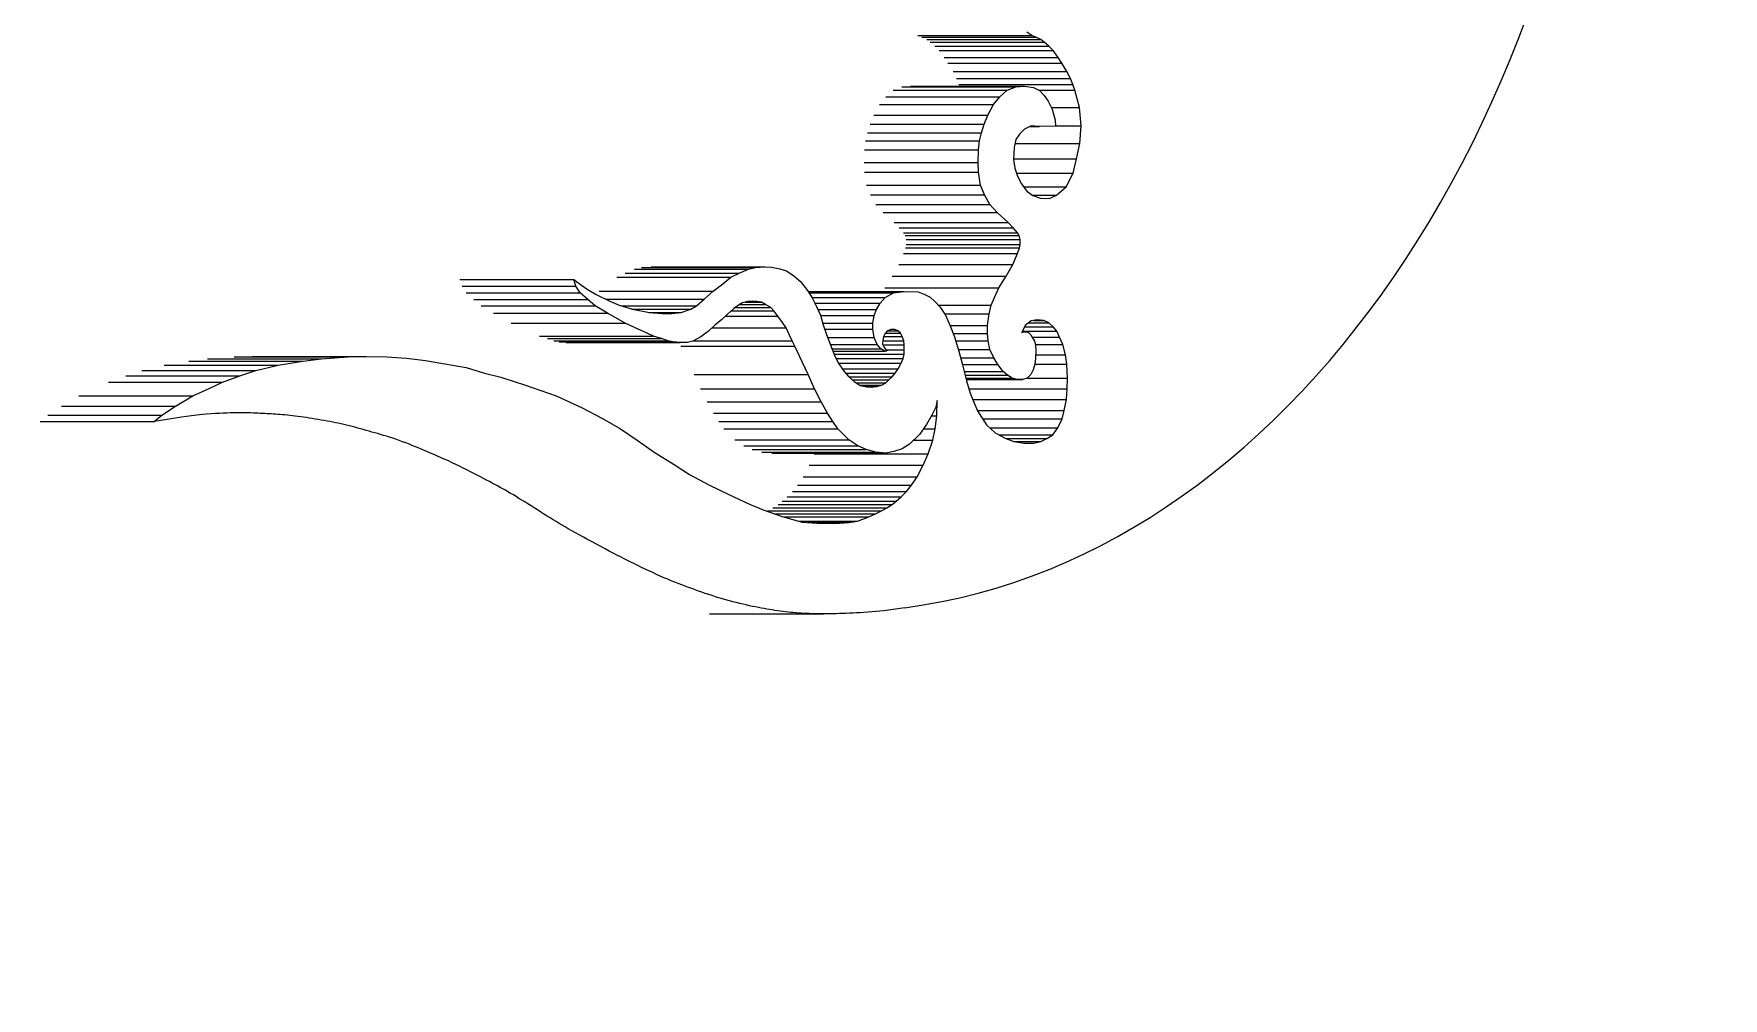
# Model space of a CAD drawing. Header units: inches. Extents: x 20 to 536, y 8 to 344.
# Drawn here: x 294.417 to 295.072, y 111.341 to 111.715 of the extents above; entities that cross this region are included whole.
import ezdxf

# ---------------------------------------------------------------- set-up
doc = ezdxf.new("R2010")
doc.units = ezdxf.units.IN
doc.header["$LTSCALE"] = 16
doc.header["$MEASUREMENT"] = 0
doc.layers.add('Symbol (ANSI)', color=7, linetype='Continuous', lineweight=25)
doc.layers.add('Visible (ANSI)', color=7, linetype='Continuous', lineweight=50)
doc.styles.add('Standard D-E', font='arial.ttf')
doc.dimstyles.new('in [mm] D-E NeptuneBenson$7', dxfattribs={"dimscale": 16, "dimtxt": 0.15, "dimasz": 0.098425, "dimexe": 0.125, "dimexo": 0.063, "dimgap": 0.031496, "dimtad": 0, "dimtih": 1, "dimtoh": 1, "dimdec": 4, "dimrnd": 1e-08, "dimzin": 3, "dimdsep": 46, "dimlunit": 5, "dimtxsty": 'Standard D-E', "dimcen": 0.09, "dimdle": 0.393701, "dimclrd": 256, "dimclre": 256, "dimclrt": 256, "dimadec": 1, "dimazin": 1, "dimtfac": 1, "dimtofl": 0, "dimtmove": 0, "dimatfit": 3, "dimfxl": 1, "dimfrac": 1, "dimtolj": 1, "dimtzin": 4, "dimlwd": -1, "dimlwe": -1, "dimarcsym": 0})

msp = doc.modelspace()

# ---------------------------------------------------------------- linework, layer by layer
at = {"layer": 'Visible (ANSI)', "linetype": 'Continuous', "lineweight": 18}
for p, q in [((294.75948, 111.71444), (294.80367, 111.71444)), ((294.80367, 111.71444), (294.80184, 111.7157)), ((294.80527, 111.71376), (294.80367, 111.71444)), ((294.76107, 111.71376), (294.80527, 111.71376)), ((294.76303, 111.71285), (294.80722, 111.71285)), ((294.76437, 111.71185), (294.80857, 111.71185)), ((294.76615, 111.71033), (294.81034, 111.71033)), ((294.76781, 111.70865), (294.812, 111.70865)), ((294.80722, 111.71285), (294.80527, 111.71376)), ((294.80857, 111.71185), (294.80722, 111.71285)), ((294.81034, 111.71033), (294.80857, 111.71185)), ((294.812, 111.70865), (294.81034, 111.71033)), ((294.81391, 111.70594), (294.812, 111.70865)), ((294.76971, 111.70594), (294.81391, 111.70594)), ((294.77119, 111.70373), (294.81539, 111.70373)), ((294.81539, 111.70373), (294.81391, 111.70594)), ((294.81736, 111.70042), (294.81539, 111.70373)), ((294.75338, 111.69454), (294.79757, 111.69454)), ((294.75667, 111.69479), (294.80086, 111.69479)), ((294.77317, 111.70042), (294.81736, 111.70042)), ((294.77447, 111.6977), (294.81866, 111.6977)), ((294.77546, 111.69548), (294.81966, 111.69548)), ((294.79416, 111.69327), (294.79757, 111.69454)), ((294.79757, 111.69454), (294.80086, 111.69479)), ((294.80086, 111.69479), (294.80442, 111.69421)), ((294.81866, 111.6977), (294.81736, 111.70042)), ((294.81966, 111.69548), (294.81866, 111.6977)), ((294.82041, 111.69318), (294.81966, 111.69548)), ((294.74469, 111.68769), (294.78888, 111.68769)), ((294.74716, 111.69062), (294.79136, 111.69062)), ((294.74997, 111.69327), (294.79416, 111.69327)), ((294.78668, 111.68355), (294.78888, 111.68769)), ((294.78888, 111.68769), (294.79136, 111.69062)), ((294.79136, 111.69062), (294.79416, 111.69327)), ((294.80442, 111.69421), (294.80667, 111.69304)), ((294.8064, 111.69318), (294.82041, 111.69318)), ((294.80667, 111.69304), (294.80853, 111.69112)), ((294.80853, 111.69112), (294.81, 111.68901)), ((294.81, 111.68901), (294.81167, 111.68588)), ((294.82225, 111.68653), (294.82041, 111.69318)), ((294.74249, 111.68355), (294.78668, 111.68355)), ((294.78527, 111.68009), (294.78668, 111.68355)), ((294.81132, 111.68653), (294.82225, 111.68653)), ((294.81167, 111.68588), (294.8128, 111.6816)), ((294.8128, 111.6816), (294.81289, 111.67922)), ((294.8228, 111.6794), (294.82225, 111.68653)), ((294.74005, 111.67663), (294.78425, 111.67663)), ((294.74107, 111.68009), (294.78527, 111.68009)), ((294.78349, 111.67364), (294.78425, 111.67663)), ((294.78425, 111.67663), (294.78527, 111.68009)), ((294.79891, 111.67617), (294.79757, 111.67408)), ((294.80093, 111.67813), (294.79891, 111.67617)), ((294.80345, 111.67941), (294.80093, 111.67813)), ((294.80284, 111.6791), (294.80676, 111.6791)), ((294.80302, 111.67919), (294.80637, 111.67919)), ((294.80637, 111.67919), (294.80345, 111.67941)), ((294.80676, 111.6791), (294.80637, 111.67919)), ((294.81289, 111.67922), (294.80676, 111.6791)), ((294.81289, 111.6794), (294.8228, 111.6794)), ((294.82238, 111.67252), (294.8228, 111.6794)), ((294.73883, 111.67008), (294.78303, 111.67008)), ((294.73929, 111.67364), (294.78349, 111.67364)), ((294.78297, 111.66525), (294.78303, 111.67008)), ((294.78303, 111.67008), (294.78349, 111.67364)), ((294.79692, 111.67105), (294.79667, 111.66637)), ((294.79757, 111.67408), (294.79692, 111.67105)), ((294.79723, 111.67252), (294.82238, 111.67252)), ((294.82107, 111.66659), (294.82238, 111.67252)), ((294.73877, 111.66525), (294.78297, 111.66525)), ((294.78311, 111.66144), (294.78297, 111.66525)), ((294.79667, 111.66637), (294.79719, 111.66295)), ((294.79668, 111.66659), (294.82107, 111.66659)), ((294.79719, 111.66295), (294.79819, 111.65995)), ((294.81976, 111.66107), (294.82107, 111.66659)), ((294.73891, 111.66144), (294.78311, 111.66144)), ((294.73964, 111.65637), (294.78383, 111.65637)), ((294.78383, 111.65637), (294.78311, 111.66144)), ((294.78537, 111.65266), (294.78383, 111.65637)), ((294.79781, 111.66107), (294.81976, 111.66107)), ((294.79819, 111.65995), (294.79967, 111.65695)), ((294.79967, 111.65695), (294.80174, 111.65411)), ((294.80054, 111.65577), (294.81699, 111.65577)), ((294.81332, 111.65254), (294.81699, 111.65577)), ((294.81699, 111.65577), (294.81976, 111.66107)), ((294.74117, 111.65266), (294.78537, 111.65266)), ((294.74328, 111.64896), (294.78748, 111.64896)), ((294.78748, 111.64896), (294.78537, 111.65266)), ((294.79025, 111.64587), (294.78748, 111.64896)), ((294.80174, 111.65411), (294.80409, 111.65237)), ((294.80386, 111.65254), (294.81332, 111.65254)), ((294.80409, 111.65237), (294.80711, 111.65132)), ((294.80711, 111.65132), (294.81052, 111.65125)), ((294.81052, 111.65125), (294.81332, 111.65254)), ((294.74606, 111.64587), (294.79025, 111.64587)), ((294.7503, 111.64189), (294.79449, 111.64189)), ((294.79449, 111.64189), (294.79025, 111.64587)), ((294.79648, 111.63987), (294.79449, 111.64189)), ((294.75229, 111.63987), (294.79648, 111.63987)), ((294.75396, 111.63793), (294.79816, 111.63793)), ((294.75465, 111.63692), (294.79884, 111.63692)), ((294.75497, 111.63531), (294.79917, 111.63531)), ((294.79816, 111.63793), (294.79648, 111.63987)), ((294.79884, 111.63692), (294.79816, 111.63793)), ((294.79917, 111.63531), (294.79884, 111.63692)), ((294.79924, 111.63341), (294.79917, 111.63531)), ((294.75393, 111.62994), (294.79813, 111.62994)), ((294.75474, 111.63208), (294.79894, 111.63208)), ((294.75504, 111.63341), (294.79924, 111.63341)), ((294.7963, 111.62571), (294.79813, 111.62994)), ((294.79813, 111.62994), (294.79894, 111.63208)), ((294.79894, 111.63208), (294.79924, 111.63341)), ((294.64606, 111.62228), (294.69025, 111.62228)), ((294.64968, 111.62387), (294.69388, 111.62387)), ((294.65234, 111.62445), (294.69654, 111.62445)), ((294.65609, 111.6247), (294.70028, 111.6247)), ((294.68703, 111.62069), (294.69025, 111.62228)), ((294.69025, 111.62228), (294.69388, 111.62387)), ((294.69388, 111.62387), (294.69654, 111.62445)), ((294.69654, 111.62445), (294.70028, 111.6247)), ((294.70028, 111.6247), (294.70282, 111.62457)), ((294.70282, 111.62457), (294.70607, 111.62401)), ((294.70607, 111.62401), (294.70855, 111.62315)), ((294.70855, 111.62315), (294.71142, 111.62132)), ((294.7521, 111.62571), (294.7963, 111.62571)), ((294.79377, 111.6211), (294.7963, 111.62571)), ((294.58196, 111.61983), (294.62615, 111.61983)), ((294.5828, 111.61724), (294.62699, 111.61724)), ((294.62699, 111.61724), (294.62615, 111.61983)), ((294.62615, 111.61983), (294.6282, 111.61825)), ((294.62862, 111.61471), (294.62699, 111.61724)), ((294.6282, 111.61825), (294.63127, 111.61616)), ((294.63127, 111.61616), (294.63484, 111.61398)), ((294.64284, 111.62069), (294.68703, 111.62069)), ((294.68022, 111.61536), (294.68388, 111.61821)), ((294.68388, 111.61821), (294.68703, 111.62069)), ((294.71142, 111.62132), (294.71399, 111.61904)), ((294.71399, 111.61904), (294.71681, 111.61559)), ((294.7468, 111.61659), (294.79099, 111.61659)), ((294.74958, 111.6211), (294.79377, 111.6211)), ((294.78929, 111.61293), (294.79099, 111.61659)), ((294.79099, 111.61659), (294.79377, 111.6211)), ((294.58442, 111.61471), (294.62862, 111.61471)), ((294.58737, 111.6121), (294.63157, 111.6121)), ((294.59029, 111.6097), (294.63448, 111.6097)), ((294.63157, 111.6121), (294.62862, 111.61471)), ((294.63448, 111.6097), (294.63157, 111.6121)), ((294.63921, 111.60683), (294.63448, 111.6097)), ((294.63484, 111.61398), (294.64009, 111.61147)), ((294.63603, 111.61536), (294.68022, 111.61536)), ((294.63847, 111.61224), (294.67663, 111.61224)), ((294.64009, 111.61147), (294.64372, 111.60992)), ((294.64372, 111.60992), (294.64888, 111.60831)), ((294.6448, 111.60959), (294.67372, 111.60959)), ((294.67151, 111.60838), (294.67372, 111.60959)), ((294.67372, 111.60959), (294.67663, 111.61224)), ((294.67663, 111.61224), (294.68022, 111.61536)), ((294.68996, 111.6099), (294.68801, 111.60842)), ((294.69159, 111.61076), (294.68996, 111.6099)), ((294.69052, 111.61019), (294.70052, 111.61019)), ((294.69354, 111.61134), (294.69159, 111.61076)), ((294.69255, 111.61105), (294.69887, 111.61105)), ((294.69542, 111.61147), (294.69354, 111.61134)), ((294.69378, 111.61136), (294.69709, 111.61136)), ((294.69709, 111.61136), (294.69542, 111.61147)), ((294.69887, 111.61105), (294.69709, 111.61136)), ((294.70052, 111.61019), (294.69887, 111.61105)), ((294.70257, 111.60895), (294.70052, 111.61019)), ((294.71681, 111.61559), (294.71858, 111.61272)), ((294.71704, 111.61523), (294.75426, 111.61523)), ((294.7174, 111.61463), (294.75004, 111.61463)), ((294.71851, 111.61282), (294.74686, 111.61282)), ((294.71858, 111.61272), (294.7202, 111.60934)), ((294.71953, 111.61073), (294.74498, 111.61073)), ((294.7202, 111.60934), (294.72175, 111.60605)), ((294.74348, 111.60823), (294.74498, 111.61073)), ((294.74498, 111.61073), (294.74686, 111.61282)), ((294.74686, 111.61282), (294.75004, 111.61463)), ((294.75004, 111.61463), (294.75426, 111.61523)), ((294.75426, 111.61523), (294.75965, 111.61502)), ((294.75965, 111.61502), (294.76228, 111.61404)), ((294.76228, 111.61404), (294.76433, 111.61295)), ((294.76433, 111.61295), (294.76617, 111.61133)), ((294.76617, 111.61133), (294.76816, 111.60911)), ((294.76749, 111.60985), (294.7879, 111.60985)), ((294.76816, 111.60911), (294.7703, 111.60606)), ((294.78715, 111.60653), (294.7879, 111.60985)), ((294.7879, 111.60985), (294.78929, 111.61293)), ((294.59502, 111.60683), (294.63921, 111.60683)), ((294.60186, 111.60295), (294.64605, 111.60295)), ((294.64223, 111.60516), (294.63921, 111.60683)), ((294.64605, 111.60295), (294.64223, 111.60516)), ((294.64966, 111.60129), (294.64605, 111.60295)), ((294.64868, 111.60838), (294.67151, 111.60838)), ((294.64888, 111.60831), (294.65543, 111.607)), ((294.65519, 111.60705), (294.66771, 111.60705)), ((294.65543, 111.607), (294.66022, 111.60673)), ((294.66022, 111.60673), (294.66409, 111.60671)), ((294.66409, 111.60671), (294.66771, 111.60705)), ((294.66771, 111.60705), (294.67151, 111.60838)), ((294.68335, 111.60424), (294.68096, 111.60228)), ((294.68577, 111.60646), (294.68335, 111.60424)), ((294.68494, 111.6057), (294.70528, 111.6057)), ((294.68801, 111.60842), (294.68577, 111.60646)), ((294.68723, 111.60774), (294.70369, 111.60774)), ((294.68871, 111.60895), (294.70257, 111.60895)), ((294.70369, 111.60774), (294.70257, 111.60895)), ((294.70528, 111.6057), (294.70369, 111.60774)), ((294.70701, 111.60312), (294.70528, 111.6057)), ((294.70843, 111.60106), (294.70701, 111.60312)), ((294.72072, 111.60823), (294.74348, 111.60823)), ((294.72175, 111.60605), (294.7228, 111.6023)), ((294.72178, 111.60595), (294.74262, 111.60595)), ((294.72262, 111.60296), (294.74214, 111.60296)), ((294.74202, 111.60059), (294.74214, 111.60296)), ((294.74214, 111.60296), (294.74262, 111.60595)), ((294.74262, 111.60595), (294.74348, 111.60823)), ((294.76997, 111.60653), (294.78715, 111.60653)), ((294.7703, 111.60606), (294.77201, 111.60187)), ((294.78658, 111.60201), (294.78715, 111.60653)), ((294.80348, 111.60377), (294.80116, 111.60198)), ((294.80258, 111.60307), (294.81036, 111.60307)), ((294.80581, 111.60418), (294.80348, 111.60377)), ((294.80452, 111.60395), (294.80834, 111.60395)), ((294.80834, 111.60395), (294.80581, 111.60418)), ((294.81036, 111.60307), (294.80834, 111.60395)), ((294.81206, 111.60145), (294.81036, 111.60307)), ((294.61285, 111.59794), (294.65704, 111.59794)), ((294.61593, 111.59696), (294.66013, 111.59696)), ((294.61835, 111.59612), (294.66254, 111.59612)), ((294.6534, 111.59959), (294.64966, 111.60129)), ((294.65704, 111.59794), (294.6534, 111.59959)), ((294.66013, 111.59696), (294.65704, 111.59794)), ((294.66254, 111.59612), (294.66013, 111.59696)), ((294.6646, 111.59567), (294.66254, 111.59612)), ((294.67545, 111.59759), (294.67226, 111.59591)), ((294.67259, 111.59608), (294.71085, 111.59608)), ((294.67837, 111.59987), (294.67545, 111.59759)), ((294.68096, 111.60228), (294.67837, 111.59987)), ((294.67965, 111.60106), (294.70843, 111.60106)), ((294.70982, 111.59823), (294.70843, 111.60106)), ((294.71085, 111.59608), (294.70982, 111.59823)), ((294.71178, 111.59398), (294.71085, 111.59608)), ((294.7228, 111.6023), (294.72417, 111.59847)), ((294.72341, 111.60059), (294.74202, 111.60059)), ((294.72417, 111.59847), (294.7258, 111.59411)), ((294.72457, 111.59741), (294.74256, 111.59741)), ((294.74256, 111.59741), (294.74202, 111.60059)), ((294.74382, 111.59466), (294.74256, 111.59741)), ((294.74592, 111.59629), (294.74589, 111.59483)), ((294.74591, 111.5961), (294.75409, 111.5961)), ((294.74618, 111.59764), (294.74592, 111.59629)), ((294.74692, 111.59894), (294.74618, 111.59764)), ((294.74623, 111.59772), (294.75352, 111.59772)), ((294.74779, 111.59991), (294.74692, 111.59894)), ((294.74697, 111.599), (294.75284, 111.599)), ((294.74901, 111.60044), (294.74779, 111.59991)), ((294.74796, 111.59998), (294.7518, 111.59998)), ((294.7506, 111.60047), (294.74901, 111.60044)), ((294.7518, 111.59998), (294.7506, 111.60047)), ((294.75284, 111.599), (294.7518, 111.59998)), ((294.75352, 111.59772), (294.75284, 111.599)), ((294.75409, 111.5961), (294.75352, 111.59772)), ((294.75423, 111.59454), (294.75409, 111.5961)), ((294.77195, 111.60201), (294.78658, 111.60201)), ((294.77201, 111.60187), (294.77375, 111.59765)), ((294.77321, 111.59895), (294.78653, 111.59895)), ((294.77375, 111.59765), (294.77548, 111.59212)), ((294.77422, 111.59613), (294.7868, 111.59613)), ((294.78653, 111.59895), (294.78658, 111.60201)), ((294.7868, 111.59613), (294.78653, 111.59895)), ((294.78749, 111.59272), (294.7868, 111.59613)), ((294.80116, 111.60198), (294.79989, 111.59929)), ((294.79989, 111.59929), (294.8007, 111.59959)), ((294.80003, 111.59959), (294.8007, 111.59959)), ((294.80014, 111.59983), (294.81344, 111.59983)), ((294.8007, 111.59959), (294.80172, 111.59955)), ((294.80091, 111.60145), (294.81206, 111.60145)), ((294.80172, 111.59955), (294.80262, 111.59922)), ((294.80262, 111.59922), (294.80328, 111.59837)), ((294.80328, 111.59837), (294.80399, 111.59723)), ((294.80379, 111.59756), (294.8145, 111.59756)), ((294.80399, 111.59723), (294.80478, 111.59592)), ((294.81344, 111.59983), (294.81206, 111.60145)), ((294.8145, 111.59756), (294.81344, 111.59983)), ((294.81576, 111.59465), (294.8145, 111.59756)), ((294.49442, 111.58993), (294.53861, 111.58993)), ((294.50142, 111.59006), (294.54562, 111.59006)), ((294.52835, 111.58905), (294.53861, 111.58993)), ((294.53861, 111.58993), (294.54562, 111.59006)), ((294.54562, 111.59006), (294.5536, 111.58993)), ((294.5536, 111.58993), (294.56129, 111.58939)), ((294.62041, 111.59567), (294.6646, 111.59567)), ((294.62316, 111.59537), (294.66736, 111.59537)), ((294.66736, 111.59537), (294.6646, 111.59567)), ((294.67025, 111.59548), (294.66736, 111.59537)), ((294.66758, 111.59398), (294.71178, 111.59398)), ((294.67226, 111.59591), (294.67025, 111.59548)), ((294.7147, 111.58796), (294.71178, 111.59398)), ((294.72559, 111.59466), (294.74382, 111.59466)), ((294.7258, 111.59411), (294.72736, 111.59019)), ((294.72627, 111.59293), (294.74522, 111.59293)), ((294.72663, 111.59203), (294.74669, 111.59203)), ((294.72706, 111.59095), (294.75418, 111.59095)), ((294.72736, 111.59019), (294.72885, 111.58717)), ((294.74522, 111.59293), (294.74382, 111.59466)), ((294.74669, 111.59203), (294.74522, 111.59293)), ((294.74589, 111.59483), (294.74634, 111.59372)), ((294.74601, 111.59454), (294.75423, 111.59454)), ((294.74634, 111.59372), (294.74755, 111.59205)), ((294.74676, 111.59203), (294.74669, 111.59203)), ((294.74755, 111.59205), (294.74676, 111.59203)), ((294.74713, 111.59263), (294.75429, 111.59263)), ((294.7538, 111.5892), (294.75418, 111.59095)), ((294.75418, 111.59095), (294.75429, 111.59263)), ((294.75429, 111.59263), (294.75423, 111.59454)), ((294.77529, 111.59272), (294.78749, 111.59272)), ((294.77548, 111.59212), (294.77691, 111.5868)), ((294.77618, 111.58952), (294.78903, 111.58952)), ((294.78903, 111.58952), (294.78749, 111.59272)), ((294.79056, 111.58689), (294.78903, 111.58952)), ((294.80478, 111.59592), (294.80512, 111.59448)), ((294.80508, 111.59465), (294.81576, 111.59465)), ((294.80512, 111.59448), (294.80534, 111.59229)), ((294.80534, 111.59229), (294.80521, 111.58923)), ((294.80527, 111.59063), (294.81677, 111.59063)), ((294.81677, 111.59063), (294.81576, 111.59465)), ((294.81726, 111.58698), (294.81677, 111.59063)), ((294.45871, 111.58458), (294.5029, 111.58458)), ((294.46735, 111.58667), (294.51154, 111.58667)), ((294.47687, 111.58822), (294.52106, 111.58822)), ((294.48416, 111.58905), (294.52835, 111.58905)), ((294.49669, 111.58254), (294.5029, 111.58458)), ((294.5029, 111.58458), (294.51154, 111.58667)), ((294.51154, 111.58667), (294.52106, 111.58822)), ((294.52106, 111.58822), (294.52835, 111.58905)), ((294.56129, 111.58939), (294.5686, 111.58842)), ((294.5686, 111.58842), (294.57542, 111.58731)), ((294.57542, 111.58731), (294.58435, 111.58568)), ((294.58435, 111.58568), (294.59157, 111.58361)), ((294.59157, 111.58361), (294.59791, 111.58194)), ((294.67283, 111.58304), (294.71703, 111.58304)), ((294.71703, 111.58304), (294.7147, 111.58796)), ((294.71948, 111.57749), (294.71703, 111.58304)), ((294.72785, 111.5892), (294.7538, 111.5892)), ((294.72871, 111.58745), (294.75306, 111.58745)), ((294.72885, 111.58717), (294.73091, 111.58425)), ((294.73021, 111.58524), (294.75197, 111.58524)), ((294.73091, 111.58425), (294.73264, 111.58221)), ((294.73151, 111.58354), (294.75072, 111.58354)), ((294.74954, 111.58211), (294.75072, 111.58354)), ((294.75072, 111.58354), (294.75197, 111.58524)), ((294.75197, 111.58524), (294.75306, 111.58745)), ((294.75306, 111.58745), (294.7538, 111.5892)), ((294.77688, 111.58689), (294.79056, 111.58689)), ((294.77691, 111.5868), (294.77844, 111.58054)), ((294.77754, 111.58422), (294.79259, 111.58422)), ((294.79259, 111.58422), (294.79056, 111.58689)), ((294.79428, 111.58274), (294.79259, 111.58422)), ((294.80339, 111.58308), (294.80189, 111.58161)), ((294.80419, 111.58489), (294.80339, 111.58308)), ((294.80486, 111.58703), (294.80419, 111.58489)), ((294.80484, 111.58698), (294.81726, 111.58698)), ((294.80521, 111.58923), (294.80486, 111.58703)), ((294.8175, 111.58166), (294.81726, 111.58698)), ((294.4458, 111.58008), (294.49, 111.58008)), ((294.4525, 111.58254), (294.49669, 111.58254)), ((294.47847, 111.57478), (294.48477, 111.57764)), ((294.48477, 111.57764), (294.49, 111.58008)), ((294.49, 111.58008), (294.49669, 111.58254)), ((294.59791, 111.58194), (294.60737, 111.57896)), ((294.60737, 111.57896), (294.61929, 111.57478)), ((294.67528, 111.57749), (294.71948, 111.57749)), ((294.72204, 111.5724), (294.71948, 111.57749)), ((294.73264, 111.58221), (294.7348, 111.58038)), ((294.73276, 111.58211), (294.74954, 111.58211)), ((294.7341, 111.58097), (294.74832, 111.58097)), ((294.7348, 111.58038), (294.73715, 111.57874)), ((294.73559, 111.57983), (294.74718, 111.57983)), ((294.73693, 111.5789), (294.74549, 111.5789)), ((294.73715, 111.57874), (294.73974, 111.57823)), ((294.73909, 111.57836), (294.74362, 111.57836)), ((294.73974, 111.57823), (294.74144, 111.57815)), ((294.74144, 111.57815), (294.74362, 111.57836)), ((294.74362, 111.57836), (294.74549, 111.5789)), ((294.74549, 111.5789), (294.74718, 111.57983)), ((294.74718, 111.57983), (294.74832, 111.58097)), ((294.74832, 111.58097), (294.74954, 111.58211)), ((294.7779, 111.58274), (294.79428, 111.58274)), ((294.77818, 111.58162), (294.79613, 111.58162)), ((294.7783, 111.58114), (294.7981, 111.58114)), ((294.7783, 111.58112), (294.80018, 111.58112)), ((294.77844, 111.58054), (294.77985, 111.5758)), ((294.77933, 111.57754), (294.81748, 111.57754)), ((294.79613, 111.58162), (294.79428, 111.58274)), ((294.7981, 111.58114), (294.79613, 111.58162)), ((294.80018, 111.58112), (294.7981, 111.58114)), ((294.80189, 111.58161), (294.80018, 111.58112)), ((294.80194, 111.58166), (294.8175, 111.58166)), ((294.81719, 111.57337), (294.81748, 111.57754)), ((294.81748, 111.57754), (294.8175, 111.58166)), ((294.42747, 111.57078), (294.47166, 111.57078)), ((294.43427, 111.57478), (294.47847, 111.57478)), ((294.46644, 111.56725), (294.47166, 111.57078)), ((294.47166, 111.57078), (294.47847, 111.57478)), ((294.61929, 111.57478), (294.62909, 111.57025)), ((294.62909, 111.57025), (294.63721, 111.566)), ((294.67785, 111.5724), (294.72204, 111.5724)), ((294.72448, 111.56803), (294.72204, 111.5724)), ((294.7665, 111.57032), (294.76495, 111.56725)), ((294.76709, 111.57294), (294.7665, 111.57032)), ((294.76694, 111.56699), (294.76709, 111.57294)), ((294.77985, 111.5758), (294.78124, 111.57234)), ((294.78083, 111.57337), (294.81719, 111.57337)), ((294.78124, 111.57234), (294.78264, 111.56898)), ((294.81632, 111.56905), (294.81719, 111.57337)), ((294.41925, 111.56486), (294.46345, 111.56486)), ((294.42225, 111.56725), (294.46644, 111.56725)), ((294.46345, 111.56486), (294.46644, 111.56725)), ((294.46928, 111.56575), (294.46345, 111.56486)), ((294.47406, 111.56645), (294.46928, 111.56575)), ((294.47794, 111.56697), (294.47406, 111.56645)), ((294.48105, 111.56736), (294.47794, 111.56697)), ((294.48355, 111.56762), (294.48105, 111.56736)), ((294.48557, 111.56779), (294.48355, 111.56762)), ((294.48726, 111.5679), (294.48557, 111.56779)), ((294.48876, 111.56798), (294.48726, 111.5679)), ((294.4902, 111.56803), (294.48876, 111.56798)), ((294.49159, 111.56808), (294.4902, 111.56803)), ((294.49294, 111.56812), (294.49159, 111.56808)), ((294.49424, 111.56815), (294.49294, 111.56812)), ((294.49549, 111.56817), (294.49424, 111.56815)), ((294.4967, 111.56818), (294.49549, 111.56817)), ((294.49785, 111.56818), (294.4967, 111.56818)), ((294.49894, 111.56817), (294.49785, 111.56818)), ((294.49998, 111.56814), (294.49894, 111.56817)), ((294.50098, 111.56812), (294.49998, 111.56814)), ((294.50193, 111.56808), (294.50098, 111.56812)), ((294.50285, 111.56804), (294.50193, 111.56808)), ((294.50374, 111.56799), (294.50285, 111.56804)), ((294.5046, 111.56795), (294.50374, 111.56799)), ((294.50546, 111.5679), (294.5046, 111.56795)), ((294.5063, 111.56786), (294.50546, 111.5679)), ((294.50714, 111.56781), (294.5063, 111.56786)), ((294.50798, 111.56777), (294.50714, 111.56781)), ((294.50882, 111.56773), (294.50798, 111.56777)), ((294.50968, 111.56768), (294.50882, 111.56773)), ((294.51054, 111.56763), (294.50968, 111.56768)), ((294.51142, 111.56758), (294.51054, 111.56763)), ((294.51231, 111.56752), (294.51142, 111.56758)), ((294.51322, 111.56744), (294.51231, 111.56752)), ((294.51416, 111.56736), (294.51322, 111.56744)), ((294.51512, 111.56726), (294.51416, 111.56736)), ((294.5161, 111.56716), (294.51512, 111.56726)), ((294.51711, 111.56704), (294.5161, 111.56716)), ((294.51814, 111.56691), (294.51711, 111.56704)), ((294.51919, 111.56678), (294.51814, 111.56691)), ((294.52026, 111.56663), (294.51919, 111.56678)), ((294.52135, 111.56648), (294.52026, 111.56663)), ((294.52247, 111.56631), (294.52135, 111.56648)), ((294.5236, 111.56614), (294.52247, 111.56631)), ((294.52474, 111.56596), (294.5236, 111.56614)), ((294.52589, 111.56578), (294.52474, 111.56596)), ((294.52704, 111.56559), (294.52589, 111.56578)), ((294.52819, 111.56539), (294.52704, 111.56559)), ((294.52933, 111.56519), (294.52819, 111.56539)), ((294.53046, 111.56498), (294.52933, 111.56519)), ((294.53158, 111.56478), (294.53046, 111.56498)), ((294.53268, 111.56456), (294.53158, 111.56478)), ((294.53376, 111.56434), (294.53268, 111.56456)), ((294.53484, 111.56412), (294.53376, 111.56434)), ((294.53592, 111.56389), (294.53484, 111.56412)), ((294.53699, 111.56365), (294.53592, 111.56389)), ((294.53805, 111.56339), (294.53699, 111.56365)), ((294.53912, 111.56313), (294.53805, 111.56339)), ((294.63721, 111.566), (294.64426, 111.56201)), ((294.68028, 111.56803), (294.72448, 111.56803)), ((294.68238, 111.56476), (294.72657, 111.56476)), ((294.72657, 111.56476), (294.72448, 111.56803)), ((294.72855, 111.56196), (294.72657, 111.56476)), ((294.76287, 111.56367), (294.76023, 111.55978)), ((294.76495, 111.56725), (294.76287, 111.56367)), ((294.7648, 111.56699), (294.76694, 111.56699)), ((294.7663, 111.56199), (294.76694, 111.56699)), ((294.78261, 111.56905), (294.81632, 111.56905)), ((294.78264, 111.56898), (294.78422, 111.56644)), ((294.78422, 111.56644), (294.78613, 111.56354)), ((294.78462, 111.56582), (294.81545, 111.56582)), ((294.78613, 111.56354), (294.78948, 111.56048)), ((294.81386, 111.56231), (294.81545, 111.56582)), ((294.81545, 111.56582), (294.81632, 111.56905)), ((294.5402, 111.56286), (294.53912, 111.56313)), ((294.54127, 111.56258), (294.5402, 111.56286)), ((294.54236, 111.56228), (294.54127, 111.56258)), ((294.54345, 111.56198), (294.54236, 111.56228)), ((294.54454, 111.56168), (294.54345, 111.56198)), ((294.54564, 111.56137), (294.54454, 111.56168)), ((294.54674, 111.56105), (294.54564, 111.56137)), ((294.54786, 111.56074), (294.54674, 111.56105)), ((294.54897, 111.56042), (294.54786, 111.56074)), ((294.5501, 111.5601), (294.54897, 111.56042)), ((294.55124, 111.55978), (294.5501, 111.5601)), ((294.55239, 111.55944), (294.55124, 111.55978)), ((294.55356, 111.55909), (294.55239, 111.55944)), ((294.55475, 111.55872), (294.55356, 111.55909)), ((294.55596, 111.55833), (294.55475, 111.55872)), ((294.5572, 111.55791), (294.55596, 111.55833)), ((294.55847, 111.55746), (294.5572, 111.55791)), ((294.55976, 111.55699), (294.55847, 111.55746)), ((294.56107, 111.55649), (294.55976, 111.55699)), ((294.64426, 111.56201), (294.65111, 111.55733)), ((294.65111, 111.55733), (294.65728, 111.55291)), ((294.68435, 111.56196), (294.72855, 111.56196)), ((294.68857, 111.55767), (294.73276, 111.55767)), ((294.73276, 111.55767), (294.72855, 111.56196)), ((294.73623, 111.55535), (294.73276, 111.55767)), ((294.76023, 111.55978), (294.75625, 111.55604)), ((294.75785, 111.55754), (294.76536, 111.55754)), ((294.76173, 111.56199), (294.7663, 111.56199)), ((294.76355, 111.55228), (294.76536, 111.55754)), ((294.76536, 111.55754), (294.7663, 111.56199)), ((294.78747, 111.56231), (294.81386, 111.56231)), ((294.78948, 111.56048), (294.79365, 111.55827)), ((294.79111, 111.55961), (294.81181, 111.55961)), ((294.79365, 111.55827), (294.79672, 111.55704)), ((294.79382, 111.5582), (294.80961, 111.5582)), ((294.79668, 111.55705), (294.80716, 111.55705)), ((294.79672, 111.55704), (294.80094, 111.55639)), ((294.80457, 111.55645), (294.80716, 111.55705)), ((294.80716, 111.55705), (294.80961, 111.5582)), ((294.80961, 111.5582), (294.81181, 111.55961)), ((294.81181, 111.55961), (294.81386, 111.56231)), ((294.5624, 111.55598), (294.56107, 111.55649)), ((294.56374, 111.55544), (294.5624, 111.55598)), ((294.5651, 111.55489), (294.56374, 111.55544)), ((294.56646, 111.55433), (294.5651, 111.55489)), ((294.56783, 111.55376), (294.56646, 111.55433)), ((294.5692, 111.55318), (294.56783, 111.55376)), ((294.57058, 111.5526), (294.5692, 111.55318)), ((294.57196, 111.55201), (294.57058, 111.5526)), ((294.57334, 111.5514), (294.57196, 111.55201)), ((294.57474, 111.55079), (294.57334, 111.5514)), ((294.57614, 111.55015), (294.57474, 111.55079)), ((294.57755, 111.54951), (294.57614, 111.55015)), ((294.65728, 111.55291), (294.66506, 111.54821)), ((294.69204, 111.55535), (294.73623, 111.55535)), ((294.6953, 111.55398), (294.7395, 111.55398)), ((294.699, 111.55294), (294.74319, 111.55294)), ((294.70287, 111.55258), (294.74706, 111.55258)), ((294.71936, 111.55228), (294.76355, 111.55228)), ((294.7395, 111.55398), (294.73623, 111.55535)), ((294.74319, 111.55294), (294.7395, 111.55398)), ((294.74706, 111.55258), (294.74319, 111.55294)), ((294.75026, 111.55313), (294.74706, 111.55258)), ((294.75346, 111.55425), (294.75026, 111.55313)), ((294.75625, 111.55604), (294.75346, 111.55425)), ((294.7616, 111.54784), (294.76355, 111.55228)), ((294.8005, 111.55645), (294.80457, 111.55645)), ((294.80094, 111.55639), (294.80457, 111.55645)), ((294.57897, 111.54885), (294.57755, 111.54951)), ((294.5804, 111.54816), (294.57897, 111.54885)), ((294.58184, 111.54747), (294.5804, 111.54816)), ((294.58326, 111.54677), (294.58184, 111.54747)), ((294.58468, 111.54607), (294.58326, 111.54677)), ((294.58606, 111.54537), (294.58468, 111.54607)), ((294.58742, 111.54468), (294.58606, 111.54537)), ((294.58873, 111.54401), (294.58742, 111.54468)), ((294.58999, 111.54335), (294.58873, 111.54401)), ((294.66506, 111.54821), (294.67104, 111.54433)), ((294.67104, 111.54433), (294.67847, 111.54021)), ((294.7174, 111.54784), (294.7616, 111.54784)), ((294.75929, 111.54337), (294.7616, 111.54784)), ((294.59119, 111.54273), (294.58999, 111.54335)), ((294.59234, 111.54212), (294.59119, 111.54273)), ((294.59345, 111.54153), (294.59234, 111.54212)), ((294.59452, 111.54096), (294.59345, 111.54153)), ((294.59556, 111.5404), (294.59452, 111.54096)), ((294.59658, 111.53984), (294.59556, 111.5404)), ((294.59759, 111.53928), (294.59658, 111.53984)), ((294.5986, 111.53871), (294.59759, 111.53928)), ((294.5996, 111.53814), (294.5986, 111.53871)), ((294.60062, 111.53755), (294.5996, 111.53814)), ((294.60165, 111.53695), (294.60062, 111.53755)), ((294.67847, 111.54021), (294.68619, 111.53651)), ((294.71089, 111.53764), (294.75508, 111.53764)), ((294.71293, 111.54017), (294.75712, 111.54017)), ((294.7151, 111.54337), (294.75929, 111.54337)), ((294.75303, 111.53564), (294.75508, 111.53764)), ((294.75508, 111.53764), (294.75712, 111.54017)), ((294.75712, 111.54017), (294.75929, 111.54337)), ((294.6027, 111.53633), (294.60165, 111.53695)), ((294.60377, 111.5357), (294.6027, 111.53633)), ((294.60487, 111.53503), (294.60377, 111.5357)), ((294.60599, 111.53435), (294.60487, 111.53503)), ((294.60715, 111.53363), (294.60599, 111.53435)), ((294.60834, 111.53288), (294.60715, 111.53363)), ((294.60957, 111.53211), (294.60834, 111.53288)), ((294.61081, 111.53132), (294.60957, 111.53211)), ((294.61207, 111.53052), (294.61081, 111.53132)), ((294.61332, 111.52973), (294.61207, 111.53052)), ((294.68619, 111.53651), (294.69424, 111.53279)), ((294.69424, 111.53279), (294.69956, 111.53056)), ((294.69956, 111.53056), (294.70688, 111.52804)), ((294.70329, 111.53132), (294.74748, 111.53132)), ((294.70534, 111.53266), (294.74953, 111.53266)), ((294.70696, 111.53398), (294.75115, 111.53398)), ((294.70884, 111.53564), (294.75303, 111.53564)), ((294.74549, 111.53013), (294.74748, 111.53132)), ((294.74748, 111.53132), (294.74953, 111.53266)), ((294.74953, 111.53266), (294.75115, 111.53398)), ((294.75115, 111.53398), (294.75303, 111.53564)), ((294.61456, 111.52894), (294.61332, 111.52973)), ((294.61579, 111.52817), (294.61456, 111.52894)), ((294.61698, 111.52742), (294.61579, 111.52817)), ((294.61814, 111.5267), (294.61698, 111.52742)), ((294.61928, 111.526), (294.61814, 111.5267)), ((294.62042, 111.52532), (294.61928, 111.526)), ((294.62158, 111.52463), (294.62042, 111.52532)), ((294.62277, 111.52394), (294.62158, 111.52463)), ((294.62402, 111.52322), (294.62277, 111.52394)), ((294.7013, 111.53013), (294.74549, 111.53013)), ((294.7041, 111.529), (294.74316, 111.529)), ((294.70688, 111.52804), (294.71468, 111.52586)), ((294.70746, 111.52787), (294.74059, 111.52787)), ((294.71336, 111.52623), (294.73608, 111.52623)), ((294.71468, 111.52586), (294.72052, 111.52539)), ((294.71705, 111.52567), (294.73276, 111.52567)), ((294.72052, 111.52539), (294.72729, 111.5253)), ((294.72729, 111.5253), (294.73276, 111.52567)), ((294.73276, 111.52567), (294.73608, 111.52623)), ((294.73608, 111.52623), (294.74059, 111.52787)), ((294.74059, 111.52787), (294.74316, 111.529)), ((294.74316, 111.529), (294.74549, 111.53013)), ((294.62534, 111.52247), (294.62402, 111.52322)), ((294.62675, 111.52169), (294.62534, 111.52247)), ((294.62826, 111.52085), (294.62675, 111.52169)), ((294.62986, 111.51997), (294.62826, 111.52085)), ((294.63151, 111.51907), (294.62986, 111.51997)), ((294.63321, 111.51815), (294.63151, 111.51907)), ((294.63492, 111.51723), (294.63321, 111.51815)), ((294.63661, 111.51633), (294.63492, 111.51723)), ((294.63827, 111.51544), (294.63661, 111.51633)), ((294.63987, 111.5146), (294.63827, 111.51544)), ((294.6414, 111.5138), (294.63987, 111.5146)), ((294.64285, 111.51304), (294.6414, 111.5138)), ((294.64425, 111.51232), (294.64285, 111.51304)), ((294.64562, 111.51162), (294.64425, 111.51232)), ((294.64696, 111.51094), (294.64562, 111.51162)), ((294.64829, 111.51028), (294.64696, 111.51094)), ((294.64963, 111.50962), (294.64829, 111.51028)), ((294.651, 111.50895), (294.64963, 111.50962)), ((294.65239, 111.50828), (294.651, 111.50895)), ((294.65382, 111.5076), (294.65239, 111.50828)), ((294.65527, 111.50692), (294.65382, 111.5076)), ((294.65673, 111.50624), (294.65527, 111.50692)), ((294.6582, 111.50557), (294.65673, 111.50624)), ((294.65966, 111.50492), (294.6582, 111.50557)), ((294.66111, 111.50428), (294.65966, 111.50492)), ((294.66254, 111.50367), (294.66111, 111.50428)), ((294.66394, 111.50309), (294.66254, 111.50367)), ((294.66531, 111.50253), (294.66394, 111.50309)), ((294.66666, 111.502), (294.66531, 111.50253)), ((294.668, 111.50148), (294.66666, 111.502)), ((294.66932, 111.50099), (294.668, 111.50148)), ((294.67062, 111.50051), (294.66932, 111.50099)), ((294.67193, 111.50003), (294.67062, 111.50051)), ((294.67323, 111.49957), (294.67193, 111.50003)), ((294.67453, 111.49911), (294.67323, 111.49957)), ((294.67583, 111.49866), (294.67453, 111.49911)), ((294.67714, 111.49821), (294.67583, 111.49866)), ((294.67846, 111.49777), (294.67714, 111.49821)), ((294.67977, 111.49734), (294.67846, 111.49777)), ((294.6811, 111.49692), (294.67977, 111.49734)), ((294.68243, 111.49651), (294.6811, 111.49692)), ((294.68377, 111.49611), (294.68243, 111.49651)), ((294.68511, 111.49572), (294.68377, 111.49611)), ((294.68646, 111.49535), (294.68511, 111.49572)), ((294.6878, 111.49499), (294.68646, 111.49535)), ((294.68914, 111.49465), (294.6878, 111.49499)), ((294.69046, 111.49432), (294.68914, 111.49465)), ((294.69175, 111.49401), (294.69046, 111.49432)), ((294.69302, 111.49371), (294.69175, 111.49401)), ((294.69425, 111.49344), (294.69302, 111.49371)), ((294.69544, 111.49318), (294.69425, 111.49344)), ((294.6966, 111.49294), (294.69544, 111.49318)), ((294.69772, 111.49271), (294.6966, 111.49294)), ((294.69882, 111.4925), (294.69772, 111.49271)), ((294.69989, 111.4923), (294.69882, 111.4925)), ((294.70095, 111.49212), (294.69989, 111.4923)), ((294.702, 111.49194), (294.70095, 111.49212)), ((294.70304, 111.49177), (294.702, 111.49194)), ((294.70407, 111.49161), (294.70304, 111.49177)), ((294.70511, 111.49146), (294.70407, 111.49161)), ((294.70614, 111.49132), (294.70511, 111.49146)), ((294.70717, 111.49118), (294.70614, 111.49132)), ((294.70819, 111.49105), (294.70717, 111.49118)), ((294.74479, 111.4913), (294.7432, 111.49115)), ((294.74641, 111.49145), (294.74479, 111.4913)), ((294.75446, 111.49265), (294.74641, 111.49145)), ((294.6788, 111.49026), (294.723, 111.49026)), ((294.70921, 111.49094), (294.70819, 111.49105)), ((294.71023, 111.49083), (294.70921, 111.49094)), ((294.71124, 111.49073), (294.71023, 111.49083)), ((294.71225, 111.49064), (294.71124, 111.49073)), ((294.71326, 111.49056), (294.71225, 111.49064)), ((294.71428, 111.4905), (294.71326, 111.49056)), ((294.7153, 111.49044), (294.71428, 111.4905)), ((294.71633, 111.49039), (294.7153, 111.49044)), ((294.71738, 111.49035), (294.71633, 111.49039)), ((294.71846, 111.49031), (294.71738, 111.49035)), ((294.71955, 111.49029), (294.71846, 111.49031)), ((294.72067, 111.49027), (294.71955, 111.49029)), ((294.72182, 111.49026), (294.72067, 111.49027)), ((294.723, 111.49026), (294.72182, 111.49026)), ((294.72419, 111.49026), (294.723, 111.49026)), ((294.72541, 111.49028), (294.72419, 111.49026)), ((294.72665, 111.4903), (294.72541, 111.49028)), ((294.7279, 111.49032), (294.72665, 111.4903)), ((294.72917, 111.49035), (294.7279, 111.49032)), ((294.73045, 111.49039), (294.72917, 111.49035)), ((294.73175, 111.49044), (294.73045, 111.49039)), ((294.73307, 111.49049), (294.73175, 111.49044)), ((294.73442, 111.49055), (294.73307, 111.49049)), ((294.73579, 111.49063), (294.73442, 111.49055)), ((294.7372, 111.49071), (294.73579, 111.49063)), ((294.73864, 111.4908), (294.7372, 111.49071)), ((294.74012, 111.49091), (294.73864, 111.4908)), ((294.74164, 111.49102), (294.74012, 111.49091)), ((294.7432, 111.49115), (294.74164, 111.49102))]:
    msp.add_line(p, q, dxfattribs=at)
for centre, major_axis, start_param, end_param in [((294.72639, 111.92023), (0, 0.42942), 3.234188, 6.152982), ((297.04011, 109.02562), (0, 2.8125), 0, 2.665656)]:
    msp.add_ellipse(centre, major_axis=major_axis, ratio=0.707107, start_param=start_param, end_param=end_param, dxfattribs=at)

# ---------------------------------------------------------------- leaders
at = {"layer": 'Symbol (ANSI)', "annotation_type": 0, "has_hookline": 1, "hookline_direction": 0, "text_width": 23.73806}
msp.add_leader([(293.06269, 111.33812), (304.49971, 120.5387), (306.07451, 120.5387)], dimstyle='in [mm] D-E NeptuneBenson$7', override={"dimtad": 0}, dxfattribs=at)

doc.saveas('drawing.dxf')
